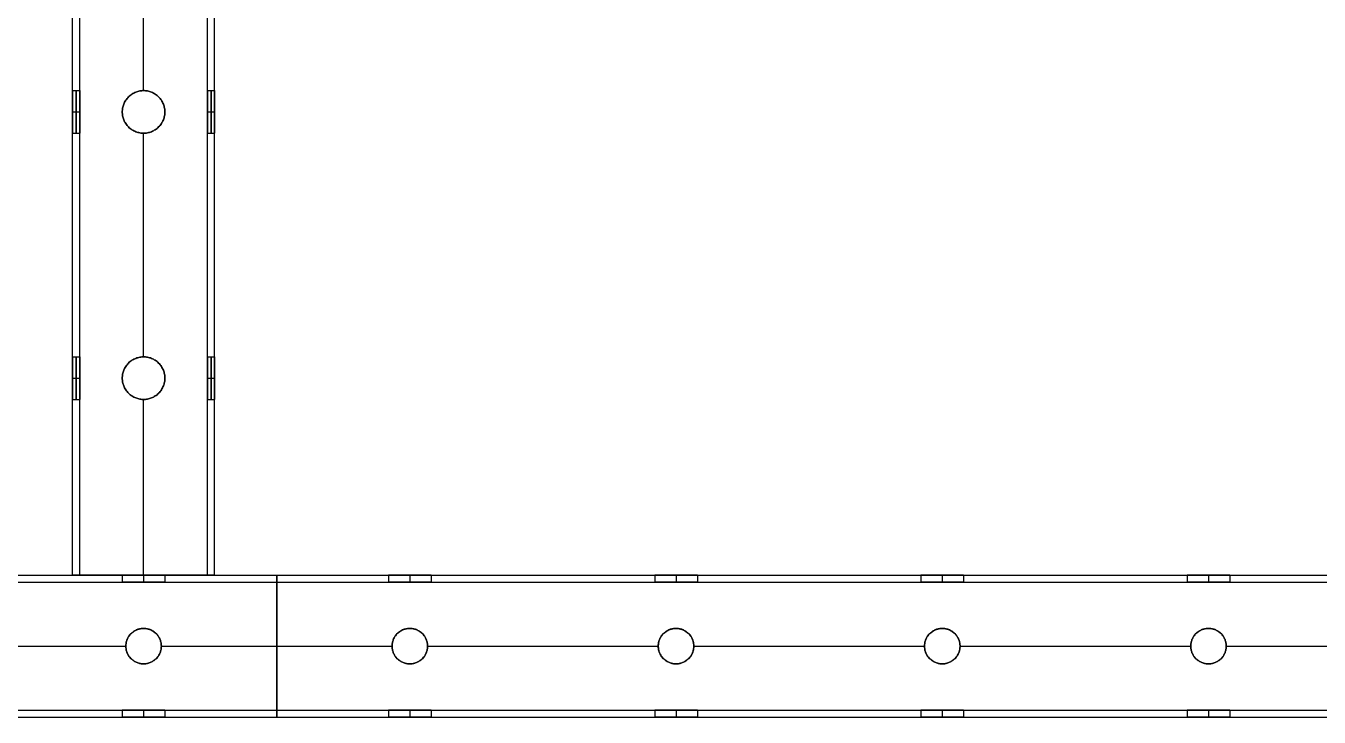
# Model space of a CAD drawing. Header units: millimetres. Extents: x 1279 to 9834, y -699 to 998.
# Drawn here: x 9105.7 to 9470.1, y -604.7 to -409.9 of the extents above; entities that cross this region are included whole.
import ezdxf

# ---------------------------------------------------------------- set-up
doc = ezdxf.new("R2010")
doc.units = ezdxf.units.MM
doc.header["$MEASUREMENT"] = 0
doc.layers.add('staal', color=7, linetype='Continuous', true_color=0x4c4c4c)

msp = doc.modelspace()

# ---------------------------------------------------------------- linework, layer by layer
at = {"layer": 'staal'}
for p, q in [((9118.89, -428.15, 1888.61), (9120.89, -428.15, 1888.61)), ((9138.89, -428.15, 1870.61), (9138.89, -428.15, 1868.61)), ((9138.89, -428.15, 1908.61), (9138.89, -428.15, 1906.61)), ((9156.89, -428.15, 1888.61), (9158.89, -428.15, 1888.61)), ((9118.89, -434.15, 1894.61), (9120.89, -434.15, 1894.61)), ((9118.89, -434.15, 1882.61), (9120.89, -434.15, 1882.61)), ((9132.89, -434.15, 1870.61), (9132.89, -434.15, 1868.61)), ((9132.89, -434.15, 1908.61), (9132.89, -434.15, 1906.61)), ((9144.89, -434.15, 1870.61), (9144.89, -434.15, 1868.61)), ((9144.89, -434.15, 1908.61), (9144.89, -434.15, 1906.61)), ((9156.89, -434.15, 1894.61), (9158.89, -434.15, 1894.61)), ((9156.89, -434.15, 1882.61), (9158.89, -434.15, 1882.61)), ((9118.89, -440.15, 1888.61), (9120.89, -440.15, 1888.61)), ((9138.89, -440.15, 1870.61), (9138.89, -440.15, 1868.61)), ((9138.89, -440.15, 1908.61), (9138.89, -440.15, 1906.61)), ((9156.89, -440.15, 1888.61), (9158.89, -440.15, 1888.61)), ((9118.89, -503.15, 1888.61), (9120.89, -503.15, 1888.61)), ((9138.89, -503.15, 1870.61), (9138.89, -503.15, 1868.61)), ((9138.89, -503.15, 1908.61), (9138.89, -503.15, 1906.61)), ((9156.89, -503.15, 1888.61), (9158.89, -503.15, 1888.61)), ((9118.89, -509.15, 1894.61), (9120.89, -509.15, 1894.61)), ((9118.89, -509.15, 1882.61), (9120.89, -509.15, 1882.61)), ((9132.89, -509.15, 1870.61), (9132.89, -509.15, 1868.61)), ((9132.89, -509.15, 1908.61), (9132.89, -509.15, 1906.61)), ((9144.89, -509.15, 1870.61), (9144.89, -509.15, 1868.61)), ((9144.89, -509.15, 1908.61), (9144.89, -509.15, 1906.61)), ((9156.89, -509.15, 1894.61), (9158.89, -509.15, 1894.61)), ((9156.89, -509.15, 1882.61), (9158.89, -509.15, 1882.61)), ((9118.89, -515.15, 1888.61), (9120.89, -515.15, 1888.61)), ((9138.89, -515.15, 1870.61), (9138.89, -515.15, 1868.61)), ((9138.89, -515.15, 1908.61), (9138.89, -515.15, 1906.61)), ((9156.89, -515.15, 1888.61), (9158.89, -515.15, 1888.61)), ((9118.89, -564.65, 1888.61), (9120.89, -564.65, 1888.61)), ((9132.89, -564.65, 2333.36), (9132.89, -566.65, 2333.36)), ((9138.89, -564.65, 2339.36), (9138.89, -566.65, 2339.36)), ((9138.89, -564.65, 2327.36), (9138.89, -566.65, 2327.36)), ((9138.89, -564.65, 1908.61), (9138.89, -564.65, 1906.61)), ((9138.89, -564.65, 1870.61), (9138.89, -564.65, 1868.61)), ((9144.89, -564.65, 2333.36), (9144.89, -566.65, 2333.36)), ((9156.89, -564.65, 1888.61), (9158.89, -564.65, 1888.61)), ((9207.89, -564.65, 2333.36), (9207.89, -566.65, 2333.36)), ((9213.89, -564.65, 2339.36), (9213.89, -566.65, 2339.36)), ((9213.89, -564.65, 2327.36), (9213.89, -566.65, 2327.36)), ((9219.89, -564.65, 2333.36), (9219.89, -566.65, 2333.36)), ((9282.89, -564.65, 2333.36), (9282.89, -566.65, 2333.36)), ((9288.89, -564.65, 2339.36), (9288.89, -566.65, 2339.36)), ((9288.89, -564.65, 2327.36), (9288.89, -566.65, 2327.36)), ((9294.89, -564.65, 2333.36), (9294.89, -566.65, 2333.36)), ((9357.89, -564.65, 2333.36), (9357.89, -566.65, 2333.36)), ((9363.89, -564.65, 2339.36), (9363.89, -566.65, 2339.36)), ((9363.89, -564.65, 2327.36), (9363.89, -566.65, 2327.36)), ((9369.89, -564.65, 2333.36), (9369.89, -566.65, 2333.36)), ((9432.89, -564.65, 2333.36), (9432.89, -566.65, 2333.36)), ((9438.89, -564.65, 2339.36), (9438.89, -566.65, 2339.36)), ((9438.89, -564.65, 2327.36), (9438.89, -566.65, 2327.36)), ((9444.89, -564.65, 2333.36), (9444.89, -566.65, 2333.36)), ((9138.89, -579.65, 2313.36), (9138.89, -579.65, 2315.36)), ((9138.89, -579.65, 2351.36), (9138.89, -579.65, 2353.36)), ((9213.89, -579.65, 2313.36), (9213.89, -579.65, 2315.36)), ((9213.89, -579.65, 2351.36), (9213.89, -579.65, 2353.36)), ((9288.89, -579.65, 2313.36), (9288.89, -579.65, 2315.36)), ((9288.89, -579.65, 2351.36), (9288.89, -579.65, 2353.36)), ((9363.89, -579.65, 2313.36), (9363.89, -579.65, 2315.36)), ((9363.89, -579.65, 2351.36), (9363.89, -579.65, 2353.36)), ((9438.89, -579.65, 2313.36), (9438.89, -579.65, 2315.36)), ((9438.89, -579.65, 2351.36), (9438.89, -579.65, 2353.36)), ((9133.89, -584.65, 2351.36), (9133.89, -584.65, 2353.36)), ((9133.89, -584.65, 2313.36), (9133.89, -584.65, 2315.36)), ((9143.89, -584.65, 2351.36), (9143.89, -584.65, 2353.36)), ((9143.89, -584.65, 2313.36), (9143.89, -584.65, 2315.36)), ((9208.89, -584.65, 2351.36), (9208.89, -584.65, 2353.36)), ((9208.89, -584.65, 2313.36), (9208.89, -584.65, 2315.36)), ((9218.89, -584.65, 2351.36), (9218.89, -584.65, 2353.36)), ((9218.89, -584.65, 2313.36), (9218.89, -584.65, 2315.36)), ((9283.89, -584.65, 2351.36), (9283.89, -584.65, 2353.36)), ((9283.89, -584.65, 2313.36), (9283.89, -584.65, 2315.36)), ((9293.89, -584.65, 2351.36), (9293.89, -584.65, 2353.36)), ((9293.89, -584.65, 2313.36), (9293.89, -584.65, 2315.36)), ((9358.89, -584.65, 2351.36), (9358.89, -584.65, 2353.36)), ((9358.89, -584.65, 2313.36), (9358.89, -584.65, 2315.36)), ((9368.89, -584.65, 2351.36), (9368.89, -584.65, 2353.36)), ((9368.89, -584.65, 2313.36), (9368.89, -584.65, 2315.36)), ((9433.89, -584.65, 2351.36), (9433.89, -584.65, 2353.36)), ((9433.89, -584.65, 2313.36), (9433.89, -584.65, 2315.36)), ((9443.89, -584.65, 2351.36), (9443.89, -584.65, 2353.36)), ((9443.89, -584.65, 2313.36), (9443.89, -584.65, 2315.36)), ((9138.89, -589.65, 2351.36), (9138.89, -589.65, 2353.36)), ((9138.89, -589.65, 2313.36), (9138.89, -589.65, 2315.36)), ((9213.89, -589.65, 2351.36), (9213.89, -589.65, 2353.36)), ((9213.89, -589.65, 2313.36), (9213.89, -589.65, 2315.36)), ((9288.89, -589.65, 2351.36), (9288.89, -589.65, 2353.36)), ((9288.89, -589.65, 2313.36), (9288.89, -589.65, 2315.36)), ((9363.89, -589.65, 2351.36), (9363.89, -589.65, 2353.36)), ((9363.89, -589.65, 2313.36), (9363.89, -589.65, 2315.36)), ((9438.89, -589.65, 2351.36), (9438.89, -589.65, 2353.36)), ((9438.89, -589.65, 2313.36), (9438.89, -589.65, 2315.36)), ((9132.89, -602.65, 2333.36), (9132.89, -604.65, 2333.36)), ((9138.89, -602.65, 2339.36), (9138.89, -604.65, 2339.36)), ((9138.89, -602.65, 2327.36), (9138.89, -604.65, 2327.36)), ((9144.89, -602.65, 2333.36), (9144.89, -604.65, 2333.36)), ((9207.89, -602.65, 2333.36), (9207.89, -604.65, 2333.36)), ((9213.89, -602.65, 2339.36), (9213.89, -604.65, 2339.36)), ((9213.89, -602.65, 2327.36), (9213.89, -604.65, 2327.36)), ((9219.89, -602.65, 2333.36), (9219.89, -604.65, 2333.36)), ((9282.89, -602.65, 2333.36), (9282.89, -604.65, 2333.36)), ((9288.89, -602.65, 2339.36), (9288.89, -604.65, 2339.36)), ((9288.89, -602.65, 2327.36), (9288.89, -604.65, 2327.36)), ((9294.89, -602.65, 2333.36), (9294.89, -604.65, 2333.36)), ((9357.89, -602.65, 2333.36), (9357.89, -604.65, 2333.36)), ((9363.89, -602.65, 2339.36), (9363.89, -604.65, 2339.36)), ((9363.89, -602.65, 2327.36), (9363.89, -604.65, 2327.36)), ((9369.89, -602.65, 2333.36), (9369.89, -604.65, 2333.36)), ((9432.89, -602.65, 2333.36), (9432.89, -604.65, 2333.36)), ((9438.89, -602.65, 2339.36), (9438.89, -604.65, 2339.36)), ((9438.89, -602.65, 2327.36), (9438.89, -604.65, 2327.36)), ((9444.89, -602.65, 2333.36), (9444.89, -604.65, 2333.36))]:
    msp.add_line(p, q, dxfattribs=at)
for centre in [(9138.89, -584.65, 2313.36), (9138.89, -584.65, 2352.36), (9138.89, -584.65, 2314.36), (9213.89, -584.65, 2313.36), (9213.89, -584.65, 2352.36), (9213.89, -584.65, 2314.36), (9288.89, -584.65, 2313.36), (9288.89, -584.65, 2352.36), (9288.89, -584.65, 2314.36), (9363.89, -584.65, 2313.36), (9363.89, -584.65, 2352.36), (9363.89, -584.65, 2314.36), (9438.89, -584.65, 2313.36), (9438.89, -584.65, 2352.36), (9438.89, -584.65, 2314.36)]:
    msp.add_circle(centre, 5, dxfattribs=at)
for points in [[(9118.89, -564.65, 1868.61), (9118.89, -246.9, 1868.61), (9118.89, 70.85, 1868.61)], [(9118.89, -564.65, 1908.61), (9118.89, -246.9, 1908.61), (9118.89, 70.85, 1908.61)], [(9120.89, -564.65, 1870.61), (9120.89, -246.9, 1870.61), (9120.89, 70.85, 1870.61)], [(9120.89, -564.65, 1906.61), (9120.89, -246.9, 1906.61), (9120.89, 70.85, 1906.61)], [(9156.89, -564.65, 1870.61), (9156.89, -246.9, 1870.61), (9156.89, 70.85, 1870.61)], [(9156.89, -564.65, 1906.61), (9156.89, -246.9, 1906.61), (9156.89, 70.85, 1906.61)], [(9158.89, -564.65, 1868.61), (9158.89, -246.9, 1868.61), (9158.89, 70.85, 1868.61)], [(9158.89, -564.65, 1908.61), (9158.89, -246.9, 1908.61), (9158.89, 70.85, 1908.61)], [(9118.89, -428.15, 1888.61), (9118.89, -396.65, 1888.61), (9118.89, -365.15, 1888.61)], [(9120.89, -428.15, 1888.61), (9120.89, -396.65, 1888.61), (9120.89, -365.15, 1888.61)], [(9138.89, -428.15, 1868.61), (9138.89, -396.65, 1868.61), (9138.89, -365.15, 1868.61)], [(9138.89, -428.15, 1908.61), (9138.89, -396.65, 1908.61), (9138.89, -365.15, 1908.61)], [(9138.89, -428.15, 1870.61), (9138.89, -396.65, 1870.61), (9138.89, -365.15, 1870.61)], [(9138.89, -428.15, 1906.61), (9138.89, -396.65, 1906.61), (9138.89, -365.15, 1906.61)], [(9156.89, -428.15, 1888.61), (9156.89, -396.65, 1888.61), (9156.89, -365.15, 1888.61)], [(9158.89, -428.15, 1888.61), (9158.89, -396.65, 1888.61), (9158.89, -365.15, 1888.61)], [(9118.89, -503.15, 1888.61), (9118.89, -471.65, 1888.61), (9118.89, -440.15, 1888.61)], [(9120.89, -503.15, 1888.61), (9120.89, -471.65, 1888.61), (9120.89, -440.15, 1888.61)], [(9138.89, -503.15, 1868.61), (9138.89, -471.65, 1868.61), (9138.89, -440.15, 1868.61)], [(9138.89, -503.15, 1908.61), (9138.89, -471.65, 1908.61), (9138.89, -440.15, 1908.61)], [(9138.89, -503.15, 1870.61), (9138.89, -471.65, 1870.61), (9138.89, -440.15, 1870.61)], [(9138.89, -503.15, 1906.61), (9138.89, -471.65, 1906.61), (9138.89, -440.15, 1906.61)], [(9156.89, -503.15, 1888.61), (9156.89, -471.65, 1888.61), (9156.89, -440.15, 1888.61)], [(9158.89, -503.15, 1888.61), (9158.89, -471.65, 1888.61), (9158.89, -440.15, 1888.61)], [(9118.89, -564.65, 1888.61), (9118.89, -539.9, 1888.61), (9118.89, -515.15, 1888.61)], [(9120.89, -564.65, 1888.61), (9120.89, -539.9, 1888.61), (9120.89, -515.15, 1888.61)], [(9138.89, -564.65, 1868.61), (9138.89, -539.9, 1868.61), (9138.89, -515.15, 1868.61)], [(9138.89, -564.65, 1908.61), (9138.89, -539.9, 1908.61), (9138.89, -515.15, 1908.61)], [(9138.89, -564.65, 1870.61), (9138.89, -539.9, 1870.61), (9138.89, -515.15, 1870.61)], [(9138.89, -564.65, 1906.61), (9138.89, -539.9, 1906.61), (9138.89, -515.15, 1906.61)], [(9156.89, -564.65, 1888.61), (9156.89, -539.9, 1888.61), (9156.89, -515.15, 1888.61)], [(9158.89, -564.65, 1888.61), (9158.89, -539.9, 1888.61), (9158.89, -515.15, 1888.61)], [(8558.39, -564.65, 2313.36), (9176.39, -564.65, 2313.36), (9794.39, -564.65, 2313.36)], [(8558.39, -564.65, 2353.36), (9176.39, -564.65, 2353.36), (9794.39, -564.65, 2353.36)], [(9069.89, -564.65, 2333.36), (9101.39, -564.65, 2333.36), (9132.89, -564.65, 2333.36)], [(9118.89, -564.65, 1868.61), (9138.89, -564.65, 1868.61), (9158.89, -564.65, 1868.61)], [(9158.89, -564.65, 1908.61), (9138.89, -564.65, 1908.61), (9118.89, -564.65, 1908.61)], [(9118.89, -564.65, 1908.61), (9118.89, -564.65, 1888.61), (9118.89, -564.65, 1868.61)], [(9156.89, -564.65, 1870.61), (9138.89, -564.65, 1870.61), (9120.89, -564.65, 1870.61)], [(9120.89, -564.65, 1870.61), (9120.89, -564.65, 1888.61), (9120.89, -564.65, 1906.61)], [(9120.89, -564.65, 1906.61), (9138.89, -564.65, 1906.61), (9156.89, -564.65, 1906.61)], [(9144.89, -564.65, 2333.36), (9176.39, -564.65, 2333.36), (9207.89, -564.65, 2333.36)], [(9156.89, -564.65, 1906.61), (9156.89, -564.65, 1888.61), (9156.89, -564.65, 1870.61)], [(9158.89, -564.65, 1868.61), (9158.89, -564.65, 1888.61), (9158.89, -564.65, 1908.61)], [(9176.39, -564.65, 2313.36), (9176.39, -564.65, 2333.36), (9176.39, -564.65, 2353.36)], [(9176.39, -564.65, 2353.36), (9176.39, -584.65, 2353.36), (9176.39, -604.65, 2353.36)], [(9176.39, -604.65, 2313.36), (9176.39, -584.65, 2313.36), (9176.39, -564.65, 2313.36)], [(9219.89, -564.65, 2333.36), (9251.39, -564.65, 2333.36), (9282.89, -564.65, 2333.36)], [(9294.89, -564.65, 2333.36), (9326.39, -564.65, 2333.36), (9357.89, -564.65, 2333.36)], [(9369.89, -564.65, 2333.36), (9401.39, -564.65, 2333.36), (9432.89, -564.65, 2333.36)], [(9444.89, -564.65, 2333.36), (9476.39, -564.65, 2333.36), (9507.89, -564.65, 2333.36)], [(8556.39, -566.65, 2351.36), (9176.39, -566.65, 2351.36), (9796.39, -566.65, 2351.36)], [(8556.39, -566.65, 2315.36), (9176.39, -566.65, 2315.36), (9796.39, -566.65, 2315.36)], [(9069.89, -566.65, 2333.36), (9101.39, -566.65, 2333.36), (9132.89, -566.65, 2333.36)], [(9144.89, -566.65, 2333.36), (9176.39, -566.65, 2333.36), (9207.89, -566.65, 2333.36)], [(9176.39, -602.65, 2351.36), (9176.39, -584.65, 2351.36), (9176.39, -566.65, 2351.36)], [(9176.39, -566.65, 2351.36), (9176.39, -566.65, 2333.36), (9176.39, -566.65, 2315.36)], [(9176.39, -566.65, 2315.36), (9176.39, -584.65, 2315.36), (9176.39, -602.65, 2315.36)], [(9219.89, -566.65, 2333.36), (9251.39, -566.65, 2333.36), (9282.89, -566.65, 2333.36)], [(9294.89, -566.65, 2333.36), (9326.39, -566.65, 2333.36), (9357.89, -566.65, 2333.36)], [(9369.89, -566.65, 2333.36), (9401.39, -566.65, 2333.36), (9432.89, -566.65, 2333.36)], [(9444.89, -566.65, 2333.36), (9476.39, -566.65, 2333.36), (9507.89, -566.65, 2333.36)], [(9068.89, -584.65, 2353.36), (9101.39, -584.65, 2353.36), (9133.89, -584.65, 2353.36)], [(9068.89, -584.65, 2351.36), (9101.39, -584.65, 2351.36), (9133.89, -584.65, 2351.36)], [(9068.89, -584.65, 2315.36), (9101.39, -584.65, 2315.36), (9133.89, -584.65, 2315.36)], [(9068.89, -584.65, 2313.36), (9101.39, -584.65, 2313.36), (9133.89, -584.65, 2313.36)], [(9143.89, -584.65, 2353.36), (9176.39, -584.65, 2353.36), (9208.89, -584.65, 2353.36)], [(9143.89, -584.65, 2351.36), (9176.39, -584.65, 2351.36), (9208.89, -584.65, 2351.36)], [(9143.89, -584.65, 2315.36), (9176.39, -584.65, 2315.36), (9208.89, -584.65, 2315.36)], [(9143.89, -584.65, 2313.36), (9176.39, -584.65, 2313.36), (9208.89, -584.65, 2313.36)], [(9218.89, -584.65, 2353.36), (9251.39, -584.65, 2353.36), (9283.89, -584.65, 2353.36)], [(9218.89, -584.65, 2351.36), (9251.39, -584.65, 2351.36), (9283.89, -584.65, 2351.36)], [(9218.89, -584.65, 2315.36), (9251.39, -584.65, 2315.36), (9283.89, -584.65, 2315.36)], [(9218.89, -584.65, 2313.36), (9251.39, -584.65, 2313.36), (9283.89, -584.65, 2313.36)], [(9293.89, -584.65, 2353.36), (9326.39, -584.65, 2353.36), (9358.89, -584.65, 2353.36)], [(9293.89, -584.65, 2351.36), (9326.39, -584.65, 2351.36), (9358.89, -584.65, 2351.36)], [(9293.89, -584.65, 2315.36), (9326.39, -584.65, 2315.36), (9358.89, -584.65, 2315.36)], [(9293.89, -584.65, 2313.36), (9326.39, -584.65, 2313.36), (9358.89, -584.65, 2313.36)], [(9368.89, -584.65, 2353.36), (9401.39, -584.65, 2353.36), (9433.89, -584.65, 2353.36)], [(9368.89, -584.65, 2351.36), (9401.39, -584.65, 2351.36), (9433.89, -584.65, 2351.36)], [(9368.89, -584.65, 2315.36), (9401.39, -584.65, 2315.36), (9433.89, -584.65, 2315.36)], [(9368.89, -584.65, 2313.36), (9401.39, -584.65, 2313.36), (9433.89, -584.65, 2313.36)], [(9443.89, -584.65, 2353.36), (9476.39, -584.65, 2353.36), (9508.89, -584.65, 2353.36)], [(9443.89, -584.65, 2351.36), (9476.39, -584.65, 2351.36), (9508.89, -584.65, 2351.36)], [(9443.89, -584.65, 2315.36), (9476.39, -584.65, 2315.36), (9508.89, -584.65, 2315.36)], [(9443.89, -584.65, 2313.36), (9476.39, -584.65, 2313.36), (9508.89, -584.65, 2313.36)], [(8518.39, -604.65, 2313.36), (9176.39, -604.65, 2313.36), (9834.39, -604.65, 2313.36)], [(8518.39, -604.65, 2353.36), (9176.39, -604.65, 2353.36), (9834.39, -604.65, 2353.36)], [(8520.39, -602.65, 2351.36), (9176.39, -602.65, 2351.36), (9832.39, -602.65, 2351.36)], [(8520.39, -602.65, 2315.36), (9176.39, -602.65, 2315.36), (9832.39, -602.65, 2315.36)], [(9069.89, -602.65, 2333.36), (9101.39, -602.65, 2333.36), (9132.89, -602.65, 2333.36)], [(9069.89, -604.65, 2333.36), (9101.39, -604.65, 2333.36), (9132.89, -604.65, 2333.36)], [(9144.89, -602.65, 2333.36), (9176.39, -602.65, 2333.36), (9207.89, -602.65, 2333.36)], [(9144.89, -604.65, 2333.36), (9176.39, -604.65, 2333.36), (9207.89, -604.65, 2333.36)], [(9176.39, -602.65, 2315.36), (9176.39, -602.65, 2333.36), (9176.39, -602.65, 2351.36)], [(9176.39, -604.65, 2353.36), (9176.39, -604.65, 2333.36), (9176.39, -604.65, 2313.36)], [(9219.89, -602.65, 2333.36), (9251.39, -602.65, 2333.36), (9282.89, -602.65, 2333.36)], [(9219.89, -604.65, 2333.36), (9251.39, -604.65, 2333.36), (9282.89, -604.65, 2333.36)], [(9294.89, -602.65, 2333.36), (9326.39, -602.65, 2333.36), (9357.89, -602.65, 2333.36)], [(9294.89, -604.65, 2333.36), (9326.39, -604.65, 2333.36), (9357.89, -604.65, 2333.36)], [(9369.89, -602.65, 2333.36), (9401.39, -602.65, 2333.36), (9432.89, -602.65, 2333.36)], [(9369.89, -604.65, 2333.36), (9401.39, -604.65, 2333.36), (9432.89, -604.65, 2333.36)], [(9444.89, -602.65, 2333.36), (9476.39, -602.65, 2333.36), (9507.89, -602.65, 2333.36)], [(9444.89, -604.65, 2333.36), (9476.39, -604.65, 2333.36), (9507.89, -604.65, 2333.36)]]:
    msp.add_open_spline(points, degree=2, dxfattribs=at)
for points, weights, knots in [([(9118.89, -434.15, 1894.61), (9118.89, -428.15, 1894.61), (9118.89, -428.15, 1888.61), (9118.89, -428.15, 1882.61), (9118.89, -434.15, 1882.61), (9118.89, -440.15, 1882.61), (9118.89, -440.15, 1888.61), (9118.89, -440.15, 1894.61), (9118.89, -434.15, 1894.61)], [1, 0.707106781187, 1, 0.707106781187, 1, 0.707106781187, 1, 0.707106781187, 1], [0, 0, 0, 7.853982, 7.853982, 15.707963, 15.707963, 23.561945, 23.561945, 31.415927, 31.415927, 31.415927]), ([(9119.89, -434.15, 1894.61), (9119.89, -428.15, 1894.61), (9119.89, -428.15, 1888.61), (9119.89, -428.15, 1882.61), (9119.89, -434.15, 1882.61), (9119.89, -440.15, 1882.61), (9119.89, -440.15, 1888.61), (9119.89, -440.15, 1894.61), (9119.89, -434.15, 1894.61)], [1, 0.707106781187, 1, 0.707106781187, 1, 0.707106781187, 1, 0.707106781187, 1], [0, 0, 0, 7.853982, 7.853982, 15.707963, 15.707963, 23.561945, 23.561945, 31.415927, 31.415927, 31.415927]), ([(9120.89, -434.15, 1894.61), (9120.89, -440.15, 1894.61), (9120.89, -440.15, 1888.61), (9120.89, -440.15, 1882.61), (9120.89, -434.15, 1882.61), (9120.89, -428.15, 1882.61), (9120.89, -428.15, 1888.61), (9120.89, -428.15, 1894.61), (9120.89, -434.15, 1894.61)], [1, 0.707106781187, 1, 0.707106781187, 1, 0.707106781187, 1, 0.707106781187, 1], [-31.415927, -31.415927, -31.415927, -23.561945, -23.561945, -15.707963, -15.707963, -7.853982, -7.853982, 0, 0, 0]), ([(9144.89, -434.15, 1868.61), (9144.89, -440.15, 1868.61), (9138.89, -440.15, 1868.61), (9132.89, -440.15, 1868.61), (9132.89, -434.15, 1868.61), (9132.89, -428.15, 1868.61), (9138.89, -428.15, 1868.61), (9144.89, -428.15, 1868.61), (9144.89, -434.15, 1868.61)], [1, 0.707106781187, 1, 0.707106781187, 1, 0.707106781187, 1, 0.707106781187, 1], [-31.415927, -31.415927, -31.415927, -23.561945, -23.561945, -15.707963, -15.707963, -7.853982, -7.853982, 0, 0, 0]), ([(9144.89, -434.15, 1908.61), (9144.89, -428.15, 1908.61), (9138.89, -428.15, 1908.61), (9132.89, -428.15, 1908.61), (9132.89, -434.15, 1908.61), (9132.89, -440.15, 1908.61), (9138.89, -440.15, 1908.61), (9144.89, -440.15, 1908.61), (9144.89, -434.15, 1908.61)], [1, 0.707106781187, 1, 0.707106781187, 1, 0.707106781187, 1, 0.707106781187, 1], [0, 0, 0, 7.853982, 7.853982, 15.707963, 15.707963, 23.561945, 23.561945, 31.415927, 31.415927, 31.415927]), ([(9144.89, -434.15, 1870.61), (9144.89, -428.15, 1870.61), (9138.89, -428.15, 1870.61), (9132.89, -428.15, 1870.61), (9132.89, -434.15, 1870.61), (9132.89, -440.15, 1870.61), (9138.89, -440.15, 1870.61), (9144.89, -440.15, 1870.61), (9144.89, -434.15, 1870.61)], [1, 0.707106781187, 1, 0.707106781187, 1, 0.707106781187, 1, 0.707106781187, 1], [0, 0, 0, 7.853982, 7.853982, 15.707963, 15.707963, 23.561945, 23.561945, 31.415927, 31.415927, 31.415927]), ([(9144.89, -434.15, 1906.61), (9144.89, -440.15, 1906.61), (9138.89, -440.15, 1906.61), (9132.89, -440.15, 1906.61), (9132.89, -434.15, 1906.61), (9132.89, -428.15, 1906.61), (9138.89, -428.15, 1906.61), (9144.89, -428.15, 1906.61), (9144.89, -434.15, 1906.61)], [1, 0.707106781187, 1, 0.707106781187, 1, 0.707106781187, 1, 0.707106781187, 1], [-31.415927, -31.415927, -31.415927, -23.561945, -23.561945, -15.707963, -15.707963, -7.853982, -7.853982, 0, 0, 0]), ([(9144.89, -434.15, 1869.61), (9144.89, -428.15, 1869.61), (9138.89, -428.15, 1869.61), (9132.89, -428.15, 1869.61), (9132.89, -434.15, 1869.61), (9132.89, -440.15, 1869.61), (9138.89, -440.15, 1869.61), (9144.89, -440.15, 1869.61), (9144.89, -434.15, 1869.61)], [1, 0.707106781187, 1, 0.707106781187, 1, 0.707106781187, 1, 0.707106781187, 1], [0, 0, 0, 7.853982, 7.853982, 15.707963, 15.707963, 23.561945, 23.561945, 31.415927, 31.415927, 31.415927]), ([(9144.89, -434.15, 1907.61), (9144.89, -428.15, 1907.61), (9138.89, -428.15, 1907.61), (9132.89, -428.15, 1907.61), (9132.89, -434.15, 1907.61), (9132.89, -440.15, 1907.61), (9138.89, -440.15, 1907.61), (9144.89, -440.15, 1907.61), (9144.89, -434.15, 1907.61)], [1, 0.707106781187, 1, 0.707106781187, 1, 0.707106781187, 1, 0.707106781187, 1], [0, 0, 0, 7.853982, 7.853982, 15.707963, 15.707963, 23.561945, 23.561945, 31.415927, 31.415927, 31.415927]), ([(9156.89, -434.15, 1894.61), (9156.89, -428.15, 1894.61), (9156.89, -428.15, 1888.61), (9156.89, -428.15, 1882.61), (9156.89, -434.15, 1882.61), (9156.89, -440.15, 1882.61), (9156.89, -440.15, 1888.61), (9156.89, -440.15, 1894.61), (9156.89, -434.15, 1894.61)], [1, 0.707106781187, 1, 0.707106781187, 1, 0.707106781187, 1, 0.707106781187, 1], [0, 0, 0, 7.853982, 7.853982, 15.707963, 15.707963, 23.561945, 23.561945, 31.415927, 31.415927, 31.415927]), ([(9157.89, -434.15, 1894.61), (9157.89, -428.15, 1894.61), (9157.89, -428.15, 1888.61), (9157.89, -428.15, 1882.61), (9157.89, -434.15, 1882.61), (9157.89, -440.15, 1882.61), (9157.89, -440.15, 1888.61), (9157.89, -440.15, 1894.61), (9157.89, -434.15, 1894.61)], [1, 0.707106781187, 1, 0.707106781187, 1, 0.707106781187, 1, 0.707106781187, 1], [0, 0, 0, 7.853982, 7.853982, 15.707963, 15.707963, 23.561945, 23.561945, 31.415927, 31.415927, 31.415927]), ([(9158.89, -434.15, 1894.61), (9158.89, -440.15, 1894.61), (9158.89, -440.15, 1888.61), (9158.89, -440.15, 1882.61), (9158.89, -434.15, 1882.61), (9158.89, -428.15, 1882.61), (9158.89, -428.15, 1888.61), (9158.89, -428.15, 1894.61), (9158.89, -434.15, 1894.61)], [1, 0.707106781187, 1, 0.707106781187, 1, 0.707106781187, 1, 0.707106781187, 1], [-31.415927, -31.415927, -31.415927, -23.561945, -23.561945, -15.707963, -15.707963, -7.853982, -7.853982, 0, 0, 0]), ([(9118.89, -509.15, 1894.61), (9118.89, -503.15, 1894.61), (9118.89, -503.15, 1888.61), (9118.89, -503.15, 1882.61), (9118.89, -509.15, 1882.61), (9118.89, -515.15, 1882.61), (9118.89, -515.15, 1888.61), (9118.89, -515.15, 1894.61), (9118.89, -509.15, 1894.61)], [1, 0.707106781187, 1, 0.707106781187, 1, 0.707106781187, 1, 0.707106781187, 1], [0, 0, 0, 7.853982, 7.853982, 15.707963, 15.707963, 23.561945, 23.561945, 31.415927, 31.415927, 31.415927]), ([(9119.89, -509.15, 1894.61), (9119.89, -503.15, 1894.61), (9119.89, -503.15, 1888.61), (9119.89, -503.15, 1882.61), (9119.89, -509.15, 1882.61), (9119.89, -515.15, 1882.61), (9119.89, -515.15, 1888.61), (9119.89, -515.15, 1894.61), (9119.89, -509.15, 1894.61)], [1, 0.707106781187, 1, 0.707106781187, 1, 0.707106781187, 1, 0.707106781187, 1], [0, 0, 0, 7.853982, 7.853982, 15.707963, 15.707963, 23.561945, 23.561945, 31.415927, 31.415927, 31.415927]), ([(9120.89, -509.15, 1894.61), (9120.89, -515.15, 1894.61), (9120.89, -515.15, 1888.61), (9120.89, -515.15, 1882.61), (9120.89, -509.15, 1882.61), (9120.89, -503.15, 1882.61), (9120.89, -503.15, 1888.61), (9120.89, -503.15, 1894.61), (9120.89, -509.15, 1894.61)], [1, 0.707106781187, 1, 0.707106781187, 1, 0.707106781187, 1, 0.707106781187, 1], [-31.415927, -31.415927, -31.415927, -23.561945, -23.561945, -15.707963, -15.707963, -7.853982, -7.853982, 0, 0, 0]), ([(9144.89, -509.15, 1868.61), (9144.89, -515.15, 1868.61), (9138.89, -515.15, 1868.61), (9132.89, -515.15, 1868.61), (9132.89, -509.15, 1868.61), (9132.89, -503.15, 1868.61), (9138.89, -503.15, 1868.61), (9144.89, -503.15, 1868.61), (9144.89, -509.15, 1868.61)], [1, 0.707106781187, 1, 0.707106781187, 1, 0.707106781187, 1, 0.707106781187, 1], [-31.415927, -31.415927, -31.415927, -23.561945, -23.561945, -15.707963, -15.707963, -7.853982, -7.853982, 0, 0, 0]), ([(9144.89, -509.15, 1908.61), (9144.89, -503.15, 1908.61), (9138.89, -503.15, 1908.61), (9132.89, -503.15, 1908.61), (9132.89, -509.15, 1908.61), (9132.89, -515.15, 1908.61), (9138.89, -515.15, 1908.61), (9144.89, -515.15, 1908.61), (9144.89, -509.15, 1908.61)], [1, 0.707106781187, 1, 0.707106781187, 1, 0.707106781187, 1, 0.707106781187, 1], [0, 0, 0, 7.853982, 7.853982, 15.707963, 15.707963, 23.561945, 23.561945, 31.415927, 31.415927, 31.415927]), ([(9144.89, -509.15, 1870.61), (9144.89, -503.15, 1870.61), (9138.89, -503.15, 1870.61), (9132.89, -503.15, 1870.61), (9132.89, -509.15, 1870.61), (9132.89, -515.15, 1870.61), (9138.89, -515.15, 1870.61), (9144.89, -515.15, 1870.61), (9144.89, -509.15, 1870.61)], [1, 0.707106781187, 1, 0.707106781187, 1, 0.707106781187, 1, 0.707106781187, 1], [0, 0, 0, 7.853982, 7.853982, 15.707963, 15.707963, 23.561945, 23.561945, 31.415927, 31.415927, 31.415927]), ([(9144.89, -509.15, 1906.61), (9144.89, -515.15, 1906.61), (9138.89, -515.15, 1906.61), (9132.89, -515.15, 1906.61), (9132.89, -509.15, 1906.61), (9132.89, -503.15, 1906.61), (9138.89, -503.15, 1906.61), (9144.89, -503.15, 1906.61), (9144.89, -509.15, 1906.61)], [1, 0.707106781187, 1, 0.707106781187, 1, 0.707106781187, 1, 0.707106781187, 1], [-31.415927, -31.415927, -31.415927, -23.561945, -23.561945, -15.707963, -15.707963, -7.853982, -7.853982, 0, 0, 0]), ([(9144.89, -509.15, 1869.61), (9144.89, -503.15, 1869.61), (9138.89, -503.15, 1869.61), (9132.89, -503.15, 1869.61), (9132.89, -509.15, 1869.61), (9132.89, -515.15, 1869.61), (9138.89, -515.15, 1869.61), (9144.89, -515.15, 1869.61), (9144.89, -509.15, 1869.61)], [1, 0.707106781187, 1, 0.707106781187, 1, 0.707106781187, 1, 0.707106781187, 1], [0, 0, 0, 7.853982, 7.853982, 15.707963, 15.707963, 23.561945, 23.561945, 31.415927, 31.415927, 31.415927]), ([(9144.89, -509.15, 1907.61), (9144.89, -503.15, 1907.61), (9138.89, -503.15, 1907.61), (9132.89, -503.15, 1907.61), (9132.89, -509.15, 1907.61), (9132.89, -515.15, 1907.61), (9138.89, -515.15, 1907.61), (9144.89, -515.15, 1907.61), (9144.89, -509.15, 1907.61)], [1, 0.707106781187, 1, 0.707106781187, 1, 0.707106781187, 1, 0.707106781187, 1], [0, 0, 0, 7.853982, 7.853982, 15.707963, 15.707963, 23.561945, 23.561945, 31.415927, 31.415927, 31.415927]), ([(9156.89, -509.15, 1894.61), (9156.89, -503.15, 1894.61), (9156.89, -503.15, 1888.61), (9156.89, -503.15, 1882.61), (9156.89, -509.15, 1882.61), (9156.89, -515.15, 1882.61), (9156.89, -515.15, 1888.61), (9156.89, -515.15, 1894.61), (9156.89, -509.15, 1894.61)], [0.999999860338, 0.707106851018, 1, 0.707106781187, 1, 0.707106781187, 1, 0.707106851018, 0.999999860338], [0, 0, 0, 7.853981, 7.853981, 15.707963, 15.707963, 23.561946, 23.561946, 31.415927, 31.415927, 31.415927]), ([(9157.89, -509.15, 1894.61), (9157.89, -503.15, 1894.61), (9157.89, -503.15, 1888.61), (9157.89, -503.15, 1882.61), (9157.89, -509.15, 1882.61), (9157.89, -515.15, 1882.61), (9157.89, -515.15, 1888.61), (9157.89, -515.15, 1894.61), (9157.89, -509.15, 1894.61)], [1, 0.707106781187, 1, 0.707106781187, 1, 0.707106781187, 1, 0.707106781187, 1], [0, 0, 0, 7.853982, 7.853982, 15.707963, 15.707963, 23.561945, 23.561945, 31.415927, 31.415927, 31.415927]), ([(9158.89, -509.15, 1894.61), (9158.89, -515.15, 1894.61), (9158.89, -515.15, 1888.61), (9158.89, -515.15, 1882.61), (9158.89, -509.15, 1882.61), (9158.89, -503.15, 1882.61), (9158.89, -503.15, 1888.61), (9158.89, -503.15, 1894.61), (9158.89, -509.15, 1894.61)], [1, 0.707106781187, 1, 0.707106781187, 1, 0.707106781187, 1, 0.707106781187, 1], [-31.415927, -31.415927, -31.415927, -23.561945, -23.561945, -15.707963, -15.707963, -7.853982, -7.853982, 0, 0, 0]), ([(9138.89, -564.65, 2339.36), (9132.89, -564.65, 2339.36), (9132.89, -564.65, 2333.36), (9132.89, -564.65, 2327.36), (9138.89, -564.65, 2327.36), (9144.89, -564.65, 2327.36), (9144.89, -564.65, 2333.36), (9144.89, -564.65, 2339.36), (9138.89, -564.65, 2339.36)], [1, 0.707106781187, 1, 0.707106781187, 1, 0.707106781187, 1, 0.707106781187, 1], [0, 0, 0, 7.853982, 7.853982, 15.707963, 15.707963, 23.561945, 23.561945, 31.415927, 31.415927, 31.415927]), ([(9213.89, -564.65, 2339.36), (9207.89, -564.65, 2339.36), (9207.89, -564.65, 2333.36), (9207.89, -564.65, 2327.36), (9213.89, -564.65, 2327.36), (9219.89, -564.65, 2327.36), (9219.89, -564.65, 2333.36), (9219.89, -564.65, 2339.36), (9213.89, -564.65, 2339.36)], [1, 0.707106781187, 1, 0.707106781187, 1, 0.707106781187, 1, 0.707106781187, 1], [0, 0, 0, 7.853982, 7.853982, 15.707963, 15.707963, 23.561945, 23.561945, 31.415927, 31.415927, 31.415927]), ([(9288.89, -564.65, 2339.36), (9282.89, -564.65, 2339.36), (9282.89, -564.65, 2333.36), (9282.89, -564.65, 2327.36), (9288.89, -564.65, 2327.36), (9294.89, -564.65, 2327.36), (9294.89, -564.65, 2333.36), (9294.89, -564.65, 2339.36), (9288.89, -564.65, 2339.36)], [1, 0.707106781187, 1, 0.707106781187, 1, 0.707106781187, 1, 0.707106781187, 1], [0, 0, 0, 7.853982, 7.853982, 15.707963, 15.707963, 23.561945, 23.561945, 31.415927, 31.415927, 31.415927]), ([(9363.89, -564.65, 2339.36), (9357.89, -564.65, 2339.36), (9357.89, -564.65, 2333.36), (9357.89, -564.65, 2327.36), (9363.89, -564.65, 2327.36), (9369.89, -564.65, 2327.36), (9369.89, -564.65, 2333.36), (9369.89, -564.65, 2339.36), (9363.89, -564.65, 2339.36)], [1, 0.707106781187, 1, 0.707106781187, 1, 0.707106781187, 1, 0.707106781187, 1], [0, 0, 0, 7.853982, 7.853982, 15.707963, 15.707963, 23.561945, 23.561945, 31.415927, 31.415927, 31.415927]), ([(9438.89, -564.65, 2339.36), (9432.89, -564.65, 2339.36), (9432.89, -564.65, 2333.36), (9432.89, -564.65, 2327.36), (9438.89, -564.65, 2327.36), (9444.89, -564.65, 2327.36), (9444.89, -564.65, 2333.36), (9444.89, -564.65, 2339.36), (9438.89, -564.65, 2339.36)], [1, 0.707106781187, 1, 0.707106781187, 1, 0.707106781187, 1, 0.707106781187, 1], [0, 0, 0, 7.853982, 7.853982, 15.707963, 15.707963, 23.561945, 23.561945, 31.415927, 31.415927, 31.415927]), ([(9138.89, -566.65, 2339.36), (9144.89, -566.65, 2339.36), (9144.89, -566.65, 2333.36), (9144.89, -566.65, 2327.36), (9138.89, -566.65, 2327.36), (9132.89, -566.65, 2327.36), (9132.89, -566.65, 2333.36), (9132.89, -566.65, 2339.36), (9138.89, -566.65, 2339.36)], [1, 0.707106781187, 1, 0.707106781187, 1, 0.707106781187, 1, 0.707106781187, 1], [-31.415927, -31.415927, -31.415927, -23.561945, -23.561945, -15.707963, -15.707963, -7.853982, -7.853982, 0, 0, 0]), ([(9213.89, -566.65, 2339.36), (9219.89, -566.65, 2339.36), (9219.89, -566.65, 2333.36), (9219.89, -566.65, 2327.36), (9213.89, -566.65, 2327.36), (9207.89, -566.65, 2327.36), (9207.89, -566.65, 2333.36), (9207.89, -566.65, 2339.36), (9213.89, -566.65, 2339.36)], [1, 0.707106781187, 1, 0.707106781187, 1, 0.707106781187, 1, 0.707106781187, 1], [-31.415927, -31.415927, -31.415927, -23.561945, -23.561945, -15.707963, -15.707963, -7.853982, -7.853982, 0, 0, 0]), ([(9288.89, -566.65, 2339.36), (9294.89, -566.65, 2339.36), (9294.89, -566.65, 2333.36), (9294.89, -566.65, 2327.36), (9288.89, -566.65, 2327.36), (9282.89, -566.65, 2327.36), (9282.89, -566.65, 2333.36), (9282.89, -566.65, 2339.36), (9288.89, -566.65, 2339.36)], [1, 0.707106781187, 1, 0.707106781187, 1, 0.707106781187, 1, 0.707106781187, 1], [-31.415927, -31.415927, -31.415927, -23.561945, -23.561945, -15.707963, -15.707963, -7.853982, -7.853982, 0, 0, 0]), ([(9363.89, -566.65, 2339.36), (9369.89, -566.65, 2339.36), (9369.89, -566.65, 2333.36), (9369.89, -566.65, 2327.36), (9363.89, -566.65, 2327.36), (9357.89, -566.65, 2327.36), (9357.89, -566.65, 2333.36), (9357.89, -566.65, 2339.36), (9363.89, -566.65, 2339.36)], [1, 0.707106781187, 1, 0.707106781187, 1, 0.707106781187, 1, 0.707106781187, 1], [-31.415927, -31.415927, -31.415927, -23.561945, -23.561945, -15.707963, -15.707963, -7.853982, -7.853982, 0, 0, 0]), ([(9438.89, -566.65, 2339.36), (9444.89, -566.65, 2339.36), (9444.89, -566.65, 2333.36), (9444.89, -566.65, 2327.36), (9438.89, -566.65, 2327.36), (9432.89, -566.65, 2327.36), (9432.89, -566.65, 2333.36), (9432.89, -566.65, 2339.36), (9438.89, -566.65, 2339.36)], [1, 0.707106781187, 1, 0.707106781187, 1, 0.707106781187, 1, 0.707106781187, 1], [-31.415927, -31.415927, -31.415927, -23.561945, -23.561945, -15.707963, -15.707963, -7.853982, -7.853982, 0, 0, 0]), ([(9138.89, -579.65, 2353.36), (9143.89, -579.65, 2353.36), (9143.89, -584.65, 2353.36), (9143.89, -589.65, 2353.36), (9138.89, -589.65, 2353.36), (9133.89, -589.65, 2353.36), (9133.89, -584.65, 2353.36), (9133.89, -579.65, 2353.36), (9138.89, -579.65, 2353.36)], [1, 0.707106781187, 1, 0.707106781187, 1, 0.707106781187, 1, 0.707106781187, 1], [-31.415927, -31.415927, -31.415927, -23.561945, -23.561945, -15.707963, -15.707963, -7.853982, -7.853982, 0, 0, 0]), ([(9138.89, -579.65, 2351.36), (9133.89, -579.65, 2351.36), (9133.89, -584.65, 2351.36), (9133.89, -589.65, 2351.36), (9138.89, -589.65, 2351.36), (9143.89, -589.65, 2351.36), (9143.89, -584.65, 2351.36), (9143.89, -579.65, 2351.36), (9138.89, -579.65, 2351.36)], [1, 0.707106781187, 1, 0.707106781187, 1, 0.707106781187, 1, 0.707106781187, 1], [0, 0, 0, 7.853982, 7.853982, 15.707963, 15.707963, 23.561945, 23.561945, 31.415927, 31.415927, 31.415927]), ([(9138.89, -579.65, 2315.36), (9143.89, -579.65, 2315.36), (9143.89, -584.65, 2315.36), (9143.89, -589.65, 2315.36), (9138.89, -589.65, 2315.36), (9133.89, -589.65, 2315.36), (9133.89, -584.65, 2315.36), (9133.89, -579.65, 2315.36), (9138.89, -579.65, 2315.36)], [1, 0.707106781187, 1, 0.707106781187, 1, 0.707106781187, 1, 0.707106781187, 1], [-31.415927, -31.415927, -31.415927, -23.561945, -23.561945, -15.707963, -15.707963, -7.853982, -7.853982, 0, 0, 0]), ([(9213.89, -579.65, 2353.36), (9218.89, -579.65, 2353.36), (9218.89, -584.65, 2353.36), (9218.89, -589.65, 2353.36), (9213.89, -589.65, 2353.36), (9208.89, -589.65, 2353.36), (9208.89, -584.65, 2353.36), (9208.89, -579.65, 2353.36), (9213.89, -579.65, 2353.36)], [1, 0.707106781187, 1, 0.707106781187, 1, 0.707106781187, 1, 0.707106781187, 1], [-31.415927, -31.415927, -31.415927, -23.561945, -23.561945, -15.707963, -15.707963, -7.853982, -7.853982, 0, 0, 0]), ([(9213.89, -579.65, 2351.36), (9208.89, -579.65, 2351.36), (9208.89, -584.65, 2351.36), (9208.89, -589.65, 2351.36), (9213.89, -589.65, 2351.36), (9218.89, -589.65, 2351.36), (9218.89, -584.65, 2351.36), (9218.89, -579.65, 2351.36), (9213.89, -579.65, 2351.36)], [1, 0.707106781187, 1, 0.707106781187, 1, 0.707106781187, 1, 0.707106781187, 1], [0, 0, 0, 7.853982, 7.853982, 15.707963, 15.707963, 23.561945, 23.561945, 31.415927, 31.415927, 31.415927]), ([(9213.89, -579.65, 2315.36), (9218.89, -579.65, 2315.36), (9218.89, -584.65, 2315.36), (9218.89, -589.65, 2315.36), (9213.89, -589.65, 2315.36), (9208.89, -589.65, 2315.36), (9208.89, -584.65, 2315.36), (9208.89, -579.65, 2315.36), (9213.89, -579.65, 2315.36)], [1, 0.707106781187, 1, 0.707106781187, 1, 0.707106781187, 1, 0.707106781187, 1], [-31.415927, -31.415927, -31.415927, -23.561945, -23.561945, -15.707963, -15.707963, -7.853982, -7.853982, 0, 0, 0]), ([(9288.89, -579.65, 2353.36), (9293.89, -579.65, 2353.36), (9293.89, -584.65, 2353.36), (9293.89, -589.65, 2353.36), (9288.89, -589.65, 2353.36), (9283.89, -589.65, 2353.36), (9283.89, -584.65, 2353.36), (9283.89, -579.65, 2353.36), (9288.89, -579.65, 2353.36)], [1, 0.707106781187, 1, 0.707106781187, 1, 0.707106781187, 1, 0.707106781187, 1], [-31.415927, -31.415927, -31.415927, -23.561945, -23.561945, -15.707963, -15.707963, -7.853982, -7.853982, 0, 0, 0]), ([(9288.89, -579.65, 2351.36), (9283.89, -579.65, 2351.36), (9283.89, -584.65, 2351.36), (9283.89, -589.65, 2351.36), (9288.89, -589.65, 2351.36), (9293.89, -589.65, 2351.36), (9293.89, -584.65, 2351.36), (9293.89, -579.65, 2351.36), (9288.89, -579.65, 2351.36)], [1, 0.707106781187, 1, 0.707106781187, 1, 0.707106781187, 1, 0.707106781187, 1], [0, 0, 0, 7.853982, 7.853982, 15.707963, 15.707963, 23.561945, 23.561945, 31.415927, 31.415927, 31.415927]), ([(9288.89, -579.65, 2315.36), (9293.89, -579.65, 2315.36), (9293.89, -584.65, 2315.36), (9293.89, -589.65, 2315.36), (9288.89, -589.65, 2315.36), (9283.89, -589.65, 2315.36), (9283.89, -584.65, 2315.36), (9283.89, -579.65, 2315.36), (9288.89, -579.65, 2315.36)], [1, 0.707106781187, 1, 0.707106781187, 1, 0.707106781187, 1, 0.707106781187, 1], [-31.415927, -31.415927, -31.415927, -23.561945, -23.561945, -15.707963, -15.707963, -7.853982, -7.853982, 0, 0, 0]), ([(9363.89, -579.65, 2353.36), (9368.89, -579.65, 2353.36), (9368.89, -584.65, 2353.36), (9368.89, -589.65, 2353.36), (9363.89, -589.65, 2353.36), (9358.89, -589.65, 2353.36), (9358.89, -584.65, 2353.36), (9358.89, -579.65, 2353.36), (9363.89, -579.65, 2353.36)], [1, 0.707106781187, 1, 0.707106781187, 1, 0.707106781187, 1, 0.707106781187, 1], [-31.415927, -31.415927, -31.415927, -23.561945, -23.561945, -15.707963, -15.707963, -7.853982, -7.853982, 0, 0, 0]), ([(9363.89, -579.65, 2351.36), (9358.89, -579.65, 2351.36), (9358.89, -584.65, 2351.36), (9358.89, -589.65, 2351.36), (9363.89, -589.65, 2351.36), (9368.89, -589.65, 2351.36), (9368.89, -584.65, 2351.36), (9368.89, -579.65, 2351.36), (9363.89, -579.65, 2351.36)], [1, 0.707106781187, 1, 0.707106781187, 1, 0.707106781187, 1, 0.707106781187, 1], [0, 0, 0, 7.853982, 7.853982, 15.707963, 15.707963, 23.561945, 23.561945, 31.415927, 31.415927, 31.415927]), ([(9363.89, -579.65, 2315.36), (9368.89, -579.65, 2315.36), (9368.89, -584.65, 2315.36), (9368.89, -589.65, 2315.36), (9363.89, -589.65, 2315.36), (9358.89, -589.65, 2315.36), (9358.89, -584.65, 2315.36), (9358.89, -579.65, 2315.36), (9363.89, -579.65, 2315.36)], [1, 0.707106781187, 1, 0.707106781187, 1, 0.707106781187, 1, 0.707106781187, 1], [-31.415927, -31.415927, -31.415927, -23.561945, -23.561945, -15.707963, -15.707963, -7.853982, -7.853982, 0, 0, 0]), ([(9438.89, -579.65, 2353.36), (9443.89, -579.65, 2353.36), (9443.89, -584.65, 2353.36), (9443.89, -589.65, 2353.36), (9438.89, -589.65, 2353.36), (9433.89, -589.65, 2353.36), (9433.89, -584.65, 2353.36), (9433.89, -579.65, 2353.36), (9438.89, -579.65, 2353.36)], [1, 0.707106781187, 1, 0.707106781187, 1, 0.707106781187, 1, 0.707106781187, 1], [-31.415927, -31.415927, -31.415927, -23.561945, -23.561945, -15.707963, -15.707963, -7.853982, -7.853982, 0, 0, 0]), ([(9438.89, -579.65, 2351.36), (9433.89, -579.65, 2351.36), (9433.89, -584.65, 2351.36), (9433.89, -589.65, 2351.36), (9438.89, -589.65, 2351.36), (9443.89, -589.65, 2351.36), (9443.89, -584.65, 2351.36), (9443.89, -579.65, 2351.36), (9438.89, -579.65, 2351.36)], [1, 0.707106781187, 1, 0.707106781187, 1, 0.707106781187, 1, 0.707106781187, 1], [0, 0, 0, 7.853982, 7.853982, 15.707963, 15.707963, 23.561945, 23.561945, 31.415927, 31.415927, 31.415927]), ([(9438.89, -579.65, 2315.36), (9443.89, -579.65, 2315.36), (9443.89, -584.65, 2315.36), (9443.89, -589.65, 2315.36), (9438.89, -589.65, 2315.36), (9433.89, -589.65, 2315.36), (9433.89, -584.65, 2315.36), (9433.89, -579.65, 2315.36), (9438.89, -579.65, 2315.36)], [1, 0.707106781187, 1, 0.707106781187, 1, 0.707106781187, 1, 0.707106781187, 1], [-31.415927, -31.415927, -31.415927, -23.561945, -23.561945, -15.707963, -15.707963, -7.853982, -7.853982, 0, 0, 0]), ([(9138.89, -602.65, 2339.36), (9132.89, -602.65, 2339.36), (9132.89, -602.65, 2333.36), (9132.89, -602.65, 2327.36), (9138.89, -602.65, 2327.36), (9144.89, -602.65, 2327.36), (9144.89, -602.65, 2333.36), (9144.89, -602.65, 2339.36), (9138.89, -602.65, 2339.36)], [1, 0.707106781187, 1, 0.707106781187, 1, 0.707106781187, 1, 0.707106781187, 1], [0, 0, 0, 7.853982, 7.853982, 15.707963, 15.707963, 23.561945, 23.561945, 31.415927, 31.415927, 31.415927]), ([(9138.89, -604.65, 2339.36), (9144.89, -604.65, 2339.36), (9144.89, -604.65, 2333.36), (9144.89, -604.65, 2327.36), (9138.89, -604.65, 2327.36), (9132.89, -604.65, 2327.36), (9132.89, -604.65, 2333.36), (9132.89, -604.65, 2339.36), (9138.89, -604.65, 2339.36)], [1, 0.707106781187, 1, 0.707106781187, 1, 0.707106781187, 1, 0.707106781187, 1], [-31.415927, -31.415927, -31.415927, -23.561945, -23.561945, -15.707963, -15.707963, -7.853982, -7.853982, 0, 0, 0]), ([(9213.89, -602.65, 2339.36), (9207.89, -602.65, 2339.36), (9207.89, -602.65, 2333.36), (9207.89, -602.65, 2327.36), (9213.89, -602.65, 2327.36), (9219.89, -602.65, 2327.36), (9219.89, -602.65, 2333.36), (9219.89, -602.65, 2339.36), (9213.89, -602.65, 2339.36)], [1, 0.707106781187, 1, 0.707106781187, 1, 0.707106781187, 1, 0.707106781187, 1], [0, 0, 0, 7.853982, 7.853982, 15.707963, 15.707963, 23.561945, 23.561945, 31.415927, 31.415927, 31.415927]), ([(9213.89, -604.65, 2339.36), (9219.89, -604.65, 2339.36), (9219.89, -604.65, 2333.36), (9219.89, -604.65, 2327.36), (9213.89, -604.65, 2327.36), (9207.89, -604.65, 2327.36), (9207.89, -604.65, 2333.36), (9207.89, -604.65, 2339.36), (9213.89, -604.65, 2339.36)], [1, 0.707106781187, 1, 0.707106781187, 1, 0.707106781187, 1, 0.707106781187, 1], [-31.415927, -31.415927, -31.415927, -23.561945, -23.561945, -15.707963, -15.707963, -7.853982, -7.853982, 0, 0, 0]), ([(9288.89, -602.65, 2339.36), (9282.89, -602.65, 2339.36), (9282.89, -602.65, 2333.36), (9282.89, -602.65, 2327.36), (9288.89, -602.65, 2327.36), (9294.89, -602.65, 2327.36), (9294.89, -602.65, 2333.36), (9294.89, -602.65, 2339.36), (9288.89, -602.65, 2339.36)], [1, 0.707106781187, 1, 0.707106781187, 1, 0.707106781187, 1, 0.707106781187, 1], [0, 0, 0, 7.853982, 7.853982, 15.707963, 15.707963, 23.561945, 23.561945, 31.415927, 31.415927, 31.415927]), ([(9288.89, -604.65, 2339.36), (9294.89, -604.65, 2339.36), (9294.89, -604.65, 2333.36), (9294.89, -604.65, 2327.36), (9288.89, -604.65, 2327.36), (9282.89, -604.65, 2327.36), (9282.89, -604.65, 2333.36), (9282.89, -604.65, 2339.36), (9288.89, -604.65, 2339.36)], [1, 0.707106781187, 1, 0.707106781187, 1, 0.707106781187, 1, 0.707106781187, 1], [-31.415927, -31.415927, -31.415927, -23.561945, -23.561945, -15.707963, -15.707963, -7.853982, -7.853982, 0, 0, 0]), ([(9363.89, -602.65, 2339.36), (9357.89, -602.65, 2339.36), (9357.89, -602.65, 2333.36), (9357.89, -602.65, 2327.36), (9363.89, -602.65, 2327.36), (9369.89, -602.65, 2327.36), (9369.89, -602.65, 2333.36), (9369.89, -602.65, 2339.36), (9363.89, -602.65, 2339.36)], [1, 0.707106781187, 1, 0.707106781187, 1, 0.707106781187, 1, 0.707106781187, 1], [0, 0, 0, 7.853982, 7.853982, 15.707963, 15.707963, 23.561945, 23.561945, 31.415927, 31.415927, 31.415927]), ([(9363.89, -604.65, 2339.36), (9369.89, -604.65, 2339.36), (9369.89, -604.65, 2333.36), (9369.89, -604.65, 2327.36), (9363.89, -604.65, 2327.36), (9357.89, -604.65, 2327.36), (9357.89, -604.65, 2333.36), (9357.89, -604.65, 2339.36), (9363.89, -604.65, 2339.36)], [1, 0.707106781187, 1, 0.707106781187, 1, 0.707106781187, 1, 0.707106781187, 1], [-31.415927, -31.415927, -31.415927, -23.561945, -23.561945, -15.707963, -15.707963, -7.853982, -7.853982, 0, 0, 0]), ([(9438.89, -602.65, 2339.36), (9432.89, -602.65, 2339.36), (9432.89, -602.65, 2333.36), (9432.89, -602.65, 2327.36), (9438.89, -602.65, 2327.36), (9444.89, -602.65, 2327.36), (9444.89, -602.65, 2333.36), (9444.89, -602.65, 2339.36), (9438.89, -602.65, 2339.36)], [0.999999860338, 0.707106851018, 1, 0.707106781187, 1, 0.707106781187, 1, 0.707106851018, 0.999999860338], [0, 0, 0, 7.853981, 7.853981, 15.707963, 15.707963, 23.561946, 23.561946, 31.415927, 31.415927, 31.415927]), ([(9438.89, -604.65, 2339.36), (9444.89, -604.65, 2339.36), (9444.89, -604.65, 2333.36), (9444.89, -604.65, 2327.36), (9438.89, -604.65, 2327.36), (9432.89, -604.65, 2327.36), (9432.89, -604.65, 2333.36), (9432.89, -604.65, 2339.36), (9438.89, -604.65, 2339.36)], [1, 0.707106781187, 1, 0.707106781187, 1, 0.707106781187, 1, 0.707106781187, 1], [-31.415927, -31.415927, -31.415927, -23.561945, -23.561945, -15.707963, -15.707963, -7.853982, -7.853982, 0, 0, 0])]:
    msp.add_rational_spline(points, weights, degree=2, knots=knots, dxfattribs=at)

doc.saveas('drawing.dxf')
